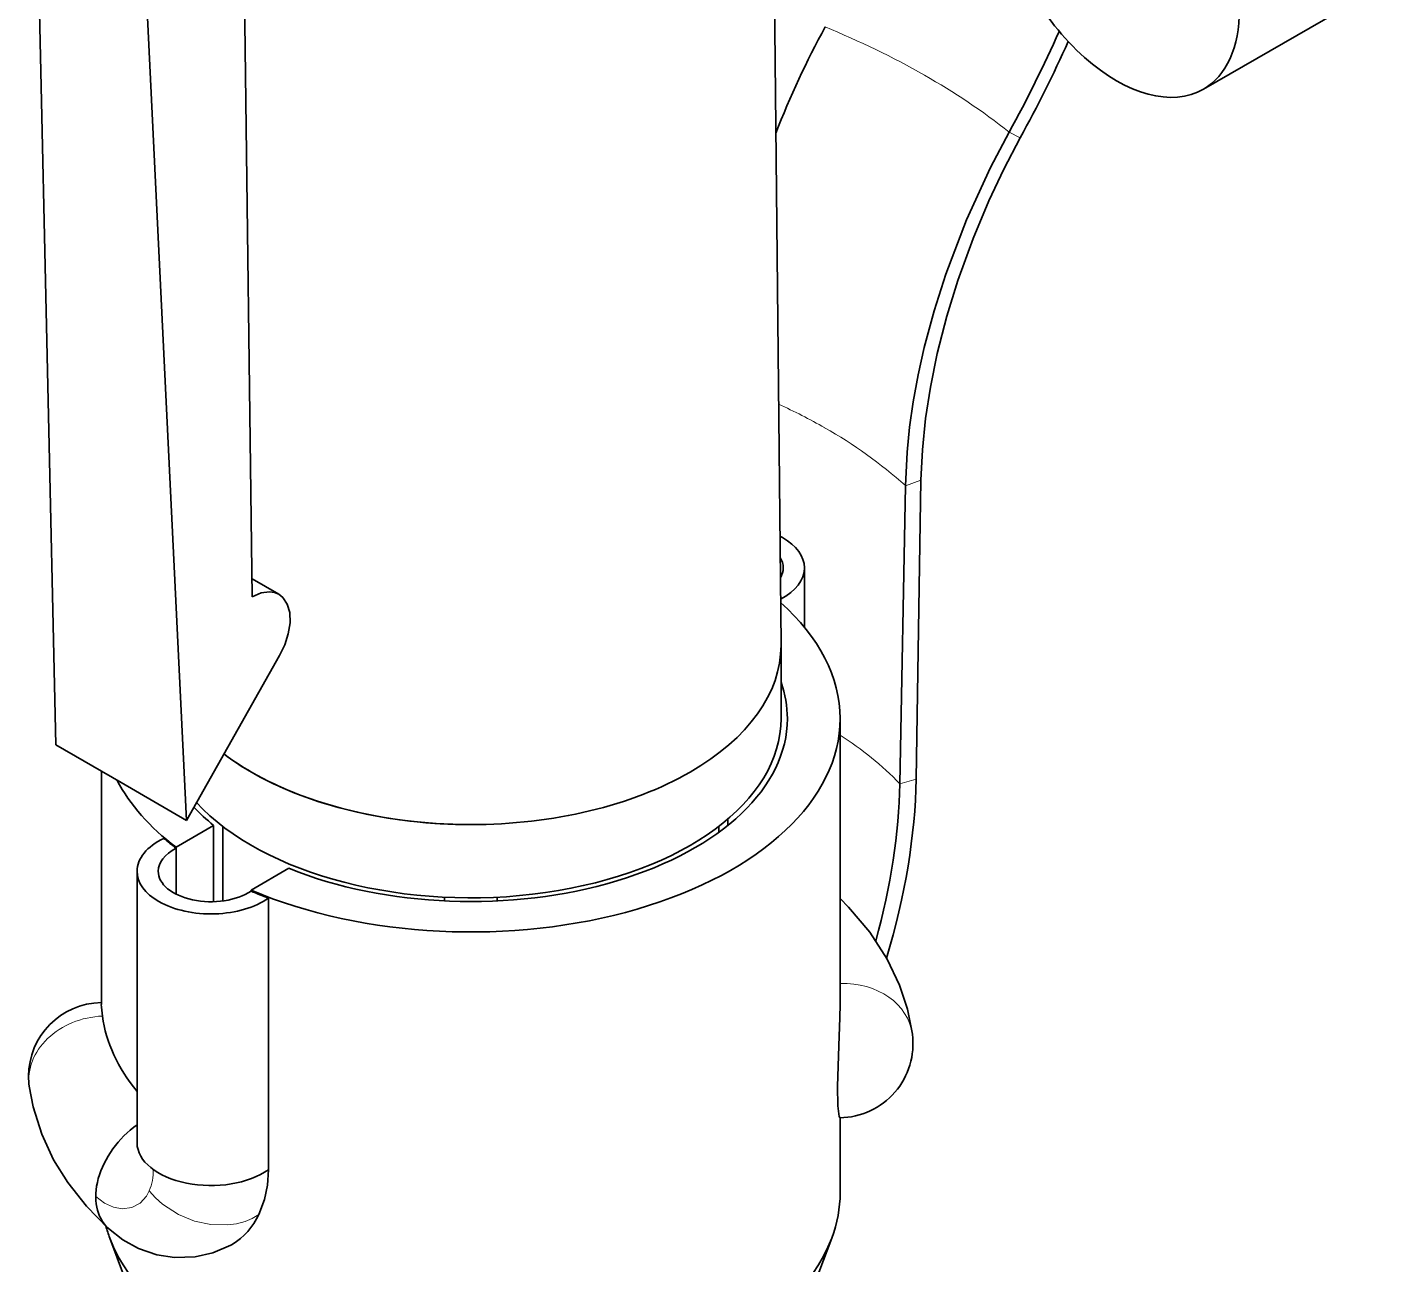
# Model space of a CAD drawing. Extents: x 383 to 866, y 155 to 681.
# Drawn here: x 696.52 to 722.07, y 604.76 to 628.19 of the extents above; entities that cross this region are included whole.
import ezdxf

# ---------------------------------------------------------------- set-up
doc = ezdxf.new("R2010")
doc.units = 0

msp = doc.modelspace()

# ---------------------------------------------------------------- linework, layer by layer
at = {"color": 7, "lineweight": 35}
for p, q in [((710.544, 643.162), (710.814, 616.494)), ((696.557, 637.711), (697.071, 614.588)), ((700.794, 617.393), (700.526, 637.869)), ((698.404, 636.644), (699.546, 613.159))]:
    msp.add_line(p, q, dxfattribs=at)
at = {"color": 7, "lineweight": 35, "ltscale": 0.093897}
msp.add_line((722.07, 628.885), (718.817, 627.007), dxfattribs=at)
at = {"color": 7, "lineweight": 13, "ltscale": 0.005852}
msp.add_line((715.346, 626.087), (715.138, 626.194), dxfattribs=at)
at = {"color": 7, "lineweight": 35, "ltscale": 0.141239}
msp.add_line((713.066, 613.85), (713.17, 619.498), dxfattribs=at)
at = {"color": 7, "lineweight": 13, "ltscale": 0.007831}
msp.add_line((713.466, 619.601), (713.17, 619.498), dxfattribs=at)
at = {"color": 7, "lineweight": 35, "ltscale": 0.141521}
msp.add_line((713.373, 613.941), (713.466, 619.601), dxfattribs=at)
at = {"color": 7, "lineweight": 35, "ltscale": 0.014659}
msp.add_line((700.789, 617.735), (701.297, 617.441), dxfattribs=at)
at = {"color": 7, "lineweight": 35, "ltscale": 0.02802}
msp.add_line((711.257, 616.82), (711.257, 617.941), dxfattribs=at)
at = {"color": 7, "lineweight": 35, "ltscale": 0.034702}
msp.add_line((710.814, 616.474), (710.814, 615.086), dxfattribs=at)
at = {"color": 7, "lineweight": 35, "ltscale": 0.089641}
msp.add_line((701.312, 616.279), (699.546, 613.159), dxfattribs=at)
at = {"color": 7, "lineweight": 35, "ltscale": 0.135326}
msp.add_line((711.934, 615.086), (711.934, 609.673), dxfattribs=at)
at = {"color": 7, "lineweight": 35, "ltscale": 0.035721}
for q in [(697.071, 614.588), (699.546, 613.159)]:
    msp.add_line((698.308, 613.873), q, dxfattribs=at)
at = {"color": 7, "lineweight": 35, "ltscale": 0.110391}
msp.add_line((697.934, 614.089), (697.934, 609.674), dxfattribs=at)
at = {"color": 7, "lineweight": 13, "ltscale": 0.008021}
msp.add_line((713.373, 613.941), (713.066, 613.85), dxfattribs=at)
at = {"color": 7, "lineweight": 35, "ltscale": 0.00303}
msp.add_line((709.806, 613.185), (709.806, 613.064), dxfattribs=at)
at = {"color": 7, "lineweight": 35, "ltscale": 0.020604}
for p, q in [((699.351, 612.649), (700.062, 613.064)), ((701.484, 612.252), (700.773, 611.836))]:
    msp.add_line(p, q, dxfattribs=at)
at = {"color": 7, "lineweight": 35, "ltscale": 0.036154}
msp.add_line((700.062, 613.064), (700.062, 611.618), dxfattribs=at)
at = {"color": 7, "lineweight": 35, "ltscale": 0.035323}
msp.add_line((700.236, 611.632), (700.236, 613.045), dxfattribs=at)
at = {"color": 7, "lineweight": 35, "ltscale": 0.002832}
for p, q in [((709.633, 613.045), (709.633, 612.932)), ((709.633, 612.932), (709.633, 613.045))]:
    msp.add_line(p, q, dxfattribs=at)
at = {"color": 7, "lineweight": 35, "ltscale": 0.000462404}
msp.add_line((699.35, 612.63), (699.351, 612.649), dxfattribs=at)
at = {"color": 7, "lineweight": 35, "ltscale": 0.021719}
msp.add_line((699.35, 611.761), (699.35, 612.63), dxfattribs=at)
at = {"color": 7, "lineweight": 35, "ltscale": 0.128598}
for p, q in [((698.611, 607.051), (698.611, 612.195)), ((701.1, 606.543), (701.1, 611.686))]:
    msp.add_line(p, q, dxfattribs=at)
at = {"color": 7, "lineweight": 35, "ltscale": 0.00045929}
msp.add_line((700.773, 611.836), (700.773, 611.818), dxfattribs=at)
at = {"color": 7, "lineweight": 35, "ltscale": 0.001738}
for p, q in [((704.434, 611.704), (704.434, 611.634)), ((705.434, 611.634), (705.434, 611.704))]:
    msp.add_line(p, q, dxfattribs=at)
at = {"color": 7, "lineweight": 35, "ltscale": 0.03555}
msp.add_line((711.934, 607.526), (711.934, 606.104), dxfattribs=at)
at = {"color": 7, "lineweight": 35, "ltscale": 0.041651}
msp.add_line((698.68, 603.688), (698.094, 605.247), dxfattribs=at)
at = {"color": 7, "lineweight": 35, "ltscale": 0.041653}
msp.add_line((711.188, 603.687), (711.775, 605.247), dxfattribs=at)
at = {"color": 7, "lineweight": 35}
for points in [[(713.17, 619.498), (713.201, 620.132), (713.249, 620.607), (713.317, 621.086), (713.411, 621.599), (713.527, 622.117), (713.713, 622.81), (713.936, 623.504), (714.331, 624.531), (714.786, 625.523), (715.138, 626.194)], [(713.466, 619.601), (713.492, 620.178), (713.551, 620.769), (713.643, 621.367), (713.772, 622.003), (713.954, 622.711), (714.161, 623.382), (714.452, 624.18), (714.752, 624.891), (715.035, 625.49), (715.346, 626.087)], [(700.794, 617.393), (700.961, 617.467), (701.12, 617.489), (701.214, 617.476), (701.297, 617.441)], [(701.297, 617.441), (701.375, 617.38), (701.457, 617.256), (701.503, 617.093), (701.51, 616.9), (701.476, 616.689), (701.41, 616.482), (701.312, 616.279)], [(713.302, 609.111), (713.208, 609.582), (713.058, 610.038), (712.825, 610.529), (712.494, 611.042), (712.093, 611.518), (711.934, 611.68)], [(711.881, 608.118), (711.906, 608.891), (711.93, 609.426), (711.934, 609.673)], [(698.066, 605.431), (697.65, 605.854), (697.3, 606.297), (697.03, 606.731), (696.804, 607.213), (696.639, 607.735), (696.567, 608.124)], [(711.881, 608.118), (711.892, 607.755), (711.918, 607.55), (711.926, 607.529), (711.927, 607.527), (711.929, 607.526)], [(700.919, 605.697), (701.025, 605.975), (701.081, 606.247), (701.1, 606.543)], [(698.069, 605.427), (698.339, 605.215), (698.638, 605.049), (698.984, 604.93), (699.323, 604.877), (699.709, 604.889), (700.048, 604.965), (700.388, 605.115), (700.411, 605.128)]]:
    msp.add_lwpolyline(points, dxfattribs=at)
at = {"color": 7, "lineweight": 13}
for points in [[(697.827, 606.032), (697.994, 605.907), (698.164, 605.83), (698.329, 605.801), (698.512, 605.826), (698.668, 605.909), (698.791, 606.044), (698.842, 606.14)], [(700.918, 605.695), (700.794, 605.621), (700.658, 605.563), (700.495, 605.519), (700.324, 605.496), (700.009, 605.502), (699.697, 605.568), (699.398, 605.692), (699.094, 605.89), (698.961, 606.01), (698.843, 606.142)]]:
    msp.add_lwpolyline(points, dxfattribs=at)
at = {"color": 7, "lineweight": 35}
for centre, radius, start, end in [((727.122, 619.774), 17.611, 151.4683, 158.6828), ((692.211, 638.766), 26.147, 331.2615, 335.9314), ((692.109, 638.844), 26.508, 331.2349, 335.6382), ((697.955, 608.308), 1.4, 90.8392, 179.9959), ((699.93, 609.751), 1.998, 182.2185, 188.6183), ((711.914, 608.926), 1.4, 270.6198, 7.5619), ((697.955, 608.309), 1.4, 179.9972, 187.5615), ((699.721, 606.252), 1.32, 301.566, 335.046)]:
    msp.add_arc(centre, radius, start, end, dxfattribs=at)
at = {"color": 7, "lineweight": 13}
for centre, radius, start, end in [((705.547, 613.2), 16.181, 60.4182, 67.8425), ((707.281, 616.228), 12.691, 51.7476, 60.4774), ((706.095, 610.857), 11.206, 60.337, 65.3544), ((707.435, 613.099), 8.594, 48.1358, 60.7031), ((708.767, 609.718), 5.963, 43.8679, 57.9243), ((697.902, 606.525), 1.016, 337.8432, 1.164)]:
    msp.add_arc(centre, radius, start, end, dxfattribs=at)
at = {"color": 7, "lineweight": 35}
for centre, major_axis, ratio, start_param, end_param in [((717.167, 629.865), (-1.65, 2.858), 0.57735, 6.283185, 9.424778), ((717.167, 629.865), (-1.65, 2.858), 0.57735, 3.141593, 3.926991), ((709.857, 617.941), (1.4, 0), 0.57735, 0.790795, 0.838361), ((709.857, 617.941), (1.4, 0), 0.57735, 6.283185, 7.07398), ((709.857, 617.941), (-1, 0), 0.57735, 3.141593, 3.487868), ((709.857, 617.941), (-1, 0), 0.57735, 2.805898, 3.141593), ((709.857, 617.941), (1.4, 0), 0.57735, 5.456541, 6.283185), ((704.934, 615.086), (7, 0), 0.57735, 0.000057, 0.575653), ((704.934, 616.474), (-5.88, 0), 0.57735, 1.570796, 3.141593), ((704.934, 616.474), (5.88, 0), 0.57735, 5.497787, 6.283185), ((704.934, 616.474), (-5.88, 0), 0.57735, 3.141593, 3.147471), ((704.934, 616.474), (-5.88, 0), 0.57735, 3.141593, 3.147488), ((704.934, 615.086), (6, 0), 0.57735, 6.283185, 6.483523), ((704.934, 615.086), (-5.88, 0), 0.57735, 0.486892, 3.141593), ((704.934, 615.086), (7, 0), 0.57735, 4.075735, 6.283242), ((704.934, 615.086), (6, 0), 0.57735, 4.099835, 6.283185), ((704.934, 616.474), (-5.88, 0), 0.57735, 0.651217, 1.570796), ((704.934, 616.474), (-5.88, 0), 0.57735, 0.651217, 0.785398), ((704.934, 615.086), (7, 0), 0.57735, 3.435094, 3.788966), ((704.934, 616.474), (5.88, 0), 0.57735, 3.926991, 4.712389), ((704.934, 616.474), (-5.88, 0), 0.57735, 1.570796, 2.356194), ((705.757, 609.702), (-5.529, -9.086), 0.576877, 1.996566, 2.364205), ((705.563, 609.604), (-5.513, -8.923), 0.570645, 2.04489, 2.375143), ((704.934, 615.086), (6, 0), 0.57735, 3.647631, 3.764853), ((700.011, 612.195), (1.4, 0), 0.57735, 2.261423, 3.141593), ((700.011, 612.195), (-1, 0), 0.57735, 5.431693, 6.283185), ((704.934, 615.068), (-7, 0), 0.57735, 0.59046, 0.647813), ((700.011, 612.195), (1.4, 0), 0.57735, 3.141593, 3.932387), ((700.011, 612.195), (-1, 0), 0.57735, 6.283185, 8.71645), ((704.934, 615.068), (-7, 0), 0.57735, 0.934142, 0.991129), ((700.011, 612.195), (1.4, 0), 0.57735, 3.932387, 5.603351), ((704.934, 609.76), (-7, 0), 0.57735, 0.076509, 0.443445), ((699.012, 606.463), (-0.946, -1.032), 0.690815, 4.410666, 6.287547), ((700.011, 607.051), (1.4, 0), 0.57735, 3.144915, 5.603351), ((704.934, 606.105), (-7, 0), 0.57735, 2.927746, 3.141561), ((704.934, 606.105), (-7, 0), 0.57735, 0.156885, 0.213825), ((704.934, 606.105), (-7, 0), 0.57735, 0.213825, 2.927746)]:
    msp.add_ellipse(centre, major_axis=major_axis, ratio=ratio, start_param=start_param, end_param=end_param, dxfattribs=at)
at = {"color": 7, "lineweight": 13}
for centre, major_axis, start_param, end_param in [((711.914, 608.926), (-1.388, -0.184), 3.141562, 4.589963), ((697.955, 608.309), (1.388, 0.184), 1.46312, 3.141562)]:
    msp.add_ellipse(centre, major_axis=major_axis, ratio=0.814108, start_param=start_param, end_param=end_param, dxfattribs=at)

doc.saveas('drawing.dxf')
